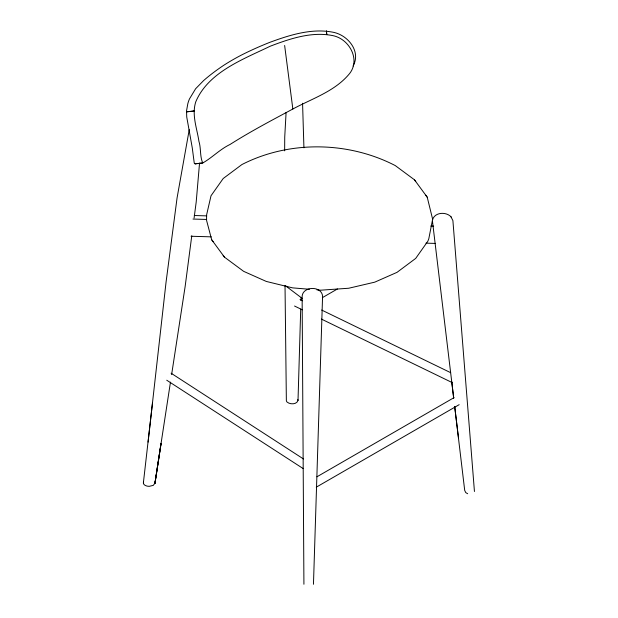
<?xml version="1.0" encoding="UTF-8"?>
<svg xmlns="http://www.w3.org/2000/svg" width="618" height="618" viewBox="0 0 618 618"><rect width="100%" height="100%" fill="white"/><g stroke="black" fill="none" stroke-linecap="round" stroke-linejoin="round"><path stroke-width="0.93" d="M284.643 150.846L284.736 137.057L286.095 112.391M303.925 147.818L302.565 103.252M285.022 285.508L286.358 400.425A5.832 3.368 0 0 0 287.138 402.109C290.112 404.597 296.702 404.674 298.015 400.425L300.719 309.085M300.974 300.611L301.059 297.783M199.529 163.167L196.192 202.078L194.098 218.038M148.065 442.125L166.049 282.202L177.065 197.969L189.247 129.641M143.368 482.982L152.453 403.237M191.773 235.806L185.168 286.312L171.619 374.608M143.569 482.11A5.832 3.368 0 0 0 149.201 486.343L153.318 485.362L155.025 482.982L161.051 443.376L154.902 483.539L170.468 382.125M474.446 491.503L452.901 220.603L450.962 216.81M313.465 584.288L322.581 296.099C321.476 285.222 301.476 286.219 302.132 297.42L303.917 584.249M432.554 219.753C434.786 211.974 446.598 211.48 451.349 217.173M353.071 66.018C361.182 51.626 348.343 35.728 334.099 32.453C312.484 27.818 290.027 34.894 269.803 42.348A215.597 95.914 -9.4 0 0 241.236 55.172A178.169 79.228 -9.4 0 0 224.149 65.037A215.597 95.875 -9.4 0 0 203.646 80.541L195.62 88.745L189.432 98.996A102.681 59.189 32.4 0 0 187.826 103.669L186.543 110.831L186.729 116.918L192.283 147.957L194.253 163.113L195.133 163.832L202.758 162.967C212.113 157.698 220.062 149.208 230.05 144.457C250.36 131.557 271.665 120.363 292.847 109.007C311.82 98.741 333.921 91.673 348.428 74.932C361.453 60.827 349.757 38.679 332.345 35.527C311.271 31.448 289.595 38.787 270.136 46.257C243.353 59.212 208.243 72.151 195.782 101.785C191.526 114.878 197.011 128.335 198.934 141.352C201.136 148.227 199.784 156.648 202.758 162.967L195.133 163.832M322.387 297.652L337.436 288.961M316.949 476.787L454.014 397.652M316.261 487.185L459.174 404.674M195.118 163.724L196.045 163.476M194.268 215.512L206.783 215.883M192.986 219.05L206.466 219.444M430.777 226.034L433.666 226.118M191.062 236.254L211.279 236.849M425.964 243.152L435.59 243.43M309.44 289.263L292.577 287.872L266.296 281.437L243.639 271.341L224.458 257.142L223.168 255.388M316.941 289.881L320.688 290.19L348.714 288.243L374.747 282.156L397.011 272.353L415.698 258.409L427.88 241.159L428.799 238.772L432.631 219.205L427.223 197.188L414.439 179.776L395.257 165.578C348.22 141.259 289.139 140.332 241.885 164.566L223.198 178.517L211.016 195.759L206.582 214.994L206.582 220.441L211.673 239.73L224.458 257.142M467.664 493.728L465.74 492.585L464.705 490.406L454.693 406.598L458.486 437.892M300.024 299.529L302.619 300.796M321.669 310.043L450.676 372.685M294.539 306.026L302.333 309.811M321.383 319.066L452.113 382.55M171.093 373.21L303.461 458.95M166.736 380.209L303.144 468.568M285.485 285.771L302.426 298.548M414.439 179.776L415.729 181.53M425.771 195.226L427.223 197.188M211.673 239.73L213.125 241.692M154.832 482.11L155.025 482.982M284.635 45.485L292.847 109.007M451.882 382.975L451.75 381.909L453.674 398.054M453.697 398.123L432.538 221.831M297.814 399.552A5.832 3.368 0 0 1 298.015 400.425M194.114 111.008L186.481 111.843L194.114 111.008M326.466 31.024L326.737 34.438L326.466 31.024"/></g></svg>
